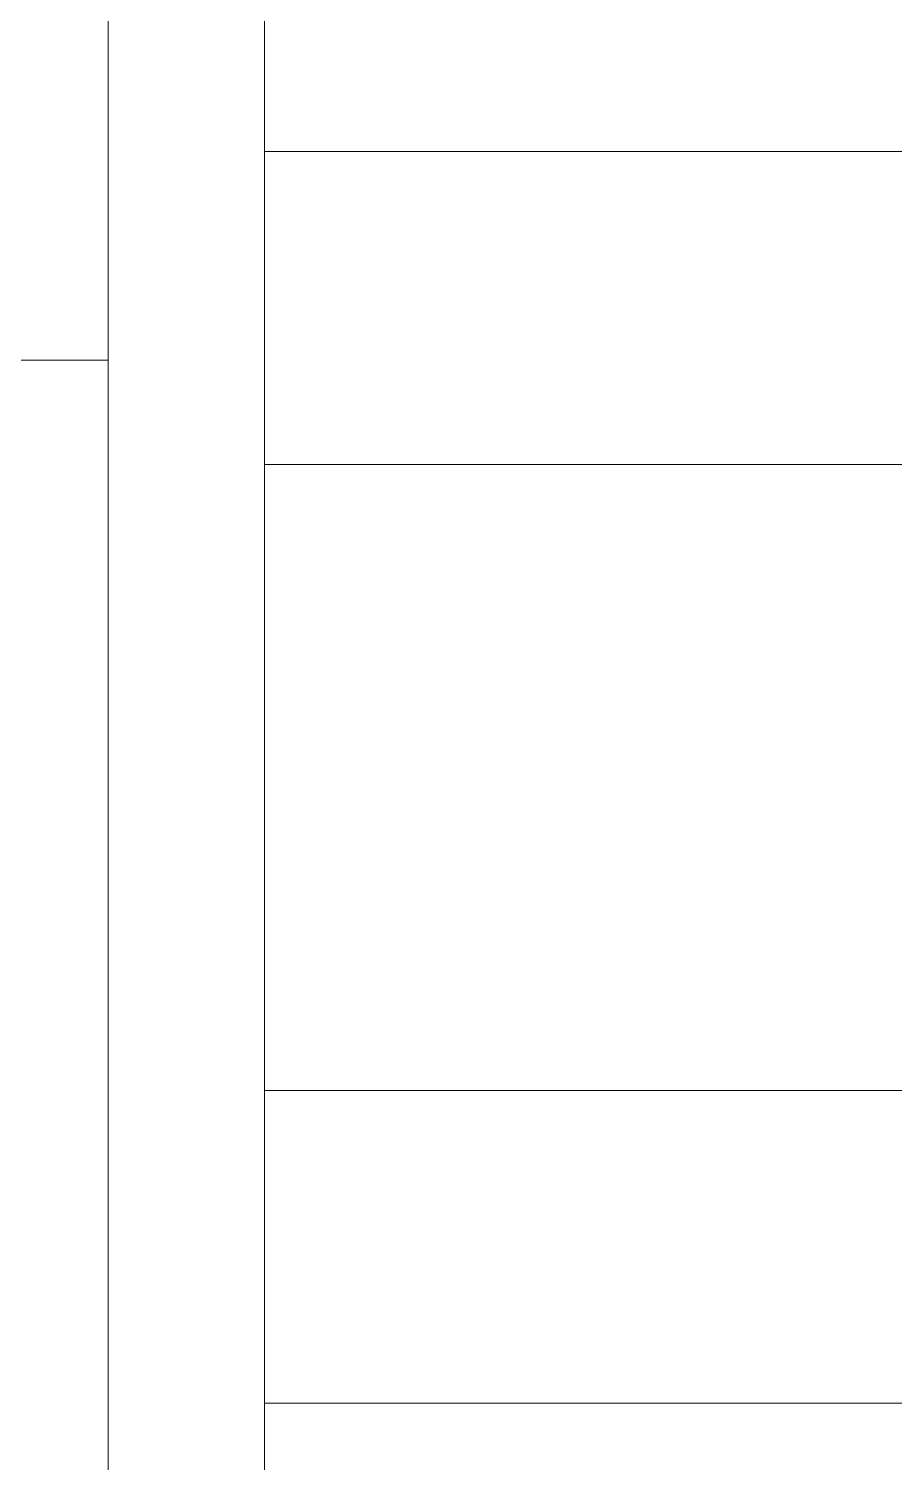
# Model space of a CAD drawing. Header units: millimetres. Extents: x 1341 to 37388, y -13954 to 1849.
# Drawn here: x 29642.68 to 29658.43, y 414.59 to 440.67 of the extents above; entities that cross this region are included whole.
import ezdxf

# ---------------------------------------------------------------- set-up
doc = ezdxf.new("R2010")
doc.units = ezdxf.units.MM
doc.layers.add('COMPONENTE', color=3, linetype='Continuous')

# ---------------------------------------------------------------- blocks, each defined once
blk = doc.blocks.new('TRANFORMADOR_IP00_TRAEL_VISTA_FRONT')
at = {"layer": 'COMPONENTE', "linetype": 'Continuous', "lineweight": 0}
for points in [[(5219.95, 3576.378), (5219.95, 3559.613)], [(5222.797, 3552.022), (5222.797, 3566.256)], [(5226.909, 3563.409), (5222.797, 3563.409)], [(5222.797, 3563.409), (5238.296, 3563.409)], [(5219.95, 3559.613), (5213.308, 3559.613)], [(5219.95, 3453.333), (5219.95, 3559.613)], [(5222.797, 3557.715), (5222.797, 3557.715)], [(5222.797, 3557.715), (5222.797, 3557.715)], [(5222.797, 3557.715), (5238.296, 3557.715)], [(5222.797, 3538.104), (5222.797, 3552.022)], [(5222.797, 3546.328), (5238.296, 3546.328)], [(5222.797, 3545.379), (5222.797, 3545.379)], [(5222.797, 3540.635), (5226.909, 3540.635)], [(5222.797, 3540.635), (5238.296, 3540.635)]]:
    blk.add_lwpolyline(points, dxfattribs=at)

msp = doc.modelspace()

# ---------------------------------------------------------------- block references
at = {"linetype": 'ByBlock'}
msp.add_blockref('TRANFORMADOR_IP00_TRAEL_VISTA_FRONT', (24424.173, -3124.971), dxfattribs=at)

doc.saveas('drawing.dxf')
